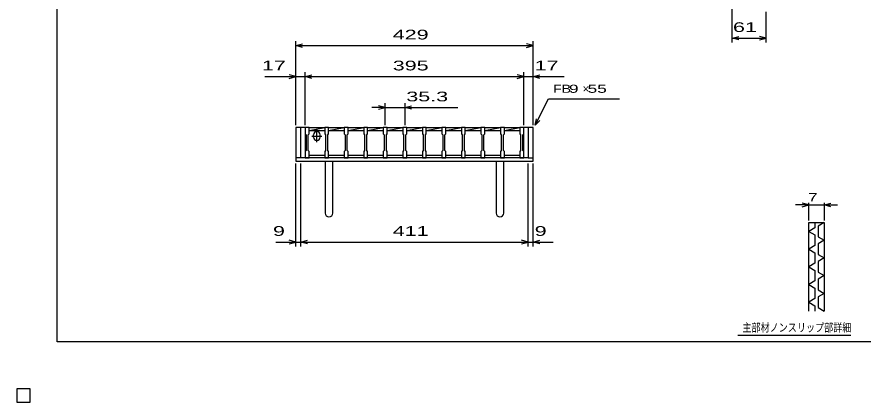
# Model space of a CAD drawing. Units: millimetres, scale not verified. Extents: x -1456 to 1385, y -1026 to 843.
# Drawn here: x -1456 to 73, y -1026 to -329 of the extents above; entities that cross this region are included whole.
import ezdxf
from ezdxf.enums import TextEntityAlignment as Align

# ---------------------------------------------------------------- set-up
doc = ezdxf.new("R2010")
doc.units = ezdxf.units.MM
doc.header["$LTSCALE"] = 8
for name, color, linetype, lineweight in [('0_2', 150, 'Continuous', 25), ('16', 3, 'Continuous', 25), ('19', 6, 'Continuous', 25), ('22', 4, 'Continuous', 25), ('24', 2, 'Continuous', 25), ('32', 4, 'Continuous', 25)]:
    doc.layers.add(name, color=color, linetype=linetype, lineweight=lineweight)
doc.styles.add('ベクトル', font='')
doc.styles.get('ベクトル').set_extended_font_data('ベクトル')

msp = doc.modelspace()

# ---------------------------------------------------------------- linework, layer by layer
at = {"layer": '0_2'}
for p, q in [((-1383.2, -917.2), (-1383.2, 842.8)), ((1384.8, -917.2), (-1383.2, -917.2)), ((-1432, -1002), (-1456, -1002)), ((-1456, -1002), (-1456, -1026)), ((-1432, -1002), (-1456, -1002)), ((-1456, -1002), (-1456, -1026)), ((-1432, -1002), (-1456, -1002)), ((-1456, -1002), (-1456, -1026)), ((-1432, -1002), (-1456, -1002)), ((-1456, -1002), (-1456, -1026)), ((-1432, -1002), (-1456, -1002)), ((-1456, -1002), (-1456, -1026)), ((-1432, -1026), (-1432, -1002)), ((-1432, -1026), (-1432, -1002)), ((-1432, -1026), (-1432, -1002)), ((-1432, -1026), (-1432, -1002)), ((-1432, -1026), (-1432, -1002)), ((-1456, -1026), (-1432, -1026)), ((-1456, -1026), (-1432, -1026)), ((-1456, -1026), (-1432, -1026)), ((-1456, -1026), (-1432, -1026)), ((-1456, -1026), (-1432, -1026))]:
    msp.add_line(p, q, dxfattribs=at)
at = {"layer": '16'}
for p, q in [((-935, -529), (-935, -528.3)), ((-935, -528.3), (-928, -528.3)), ((-935, -529), (-935, -540.5)), ((-928, -529), (-935, -529)), ((-935, -529), (-935, -579)), ((-928, -528.3), (-928, -529)), ((-928, -540.5), (-928, -529)), ((-928, -529), (-899.7, -529)), ((-928, -534.5), (-899.7, -529)), ((-928, -534.5), (-899.7, -534.5)), ((-913.85, -555.5), (-913.85, -533.5)), ((-899.7, -529), (-899.7, -528.3)), ((-899.7, -528.3), (-892.7, -528.3)), ((-899.7, -529), (-899.7, -540.5)), ((-892.7, -529), (-899.7, -529)), ((-892.7, -528.3), (-892.7, -529)), ((-892.7, -540.5), (-892.7, -529)), ((-892.7, -529), (-864.4, -529)), ((-892.7, -534.5), (-864.4, -529)), ((-892.7, -534.5), (-864.4, -534.5)), ((-864.4, -529), (-864.4, -528.3)), ((-864.4, -528.3), (-857.4, -528.3)), ((-864.4, -529), (-864.4, -540.5)), ((-857.4, -529), (-864.4, -529)), ((-857.4, -528.3), (-857.4, -529)), ((-857.4, -540.5), (-857.4, -529)), ((-857.4, -529), (-829.1, -529)), ((-857.4, -534.5), (-829.1, -529)), ((-857.4, -534.5), (-829.1, -534.5)), ((-829.1, -529), (-829.1, -528.3)), ((-829.1, -528.3), (-822.1, -528.3)), ((-829.1, -529), (-829.1, -540.5)), ((-822.1, -529), (-829.1, -529)), ((-822.1, -528.3), (-822.1, -529)), ((-822.1, -540.5), (-822.1, -529)), ((-822.1, -529), (-793.8, -529)), ((-822.1, -534.5), (-793.8, -529)), ((-822.1, -534.5), (-793.8, -534.5)), ((-793.8, -529), (-793.8, -528.3)), ((-793.8, -528.3), (-786.8, -528.3)), ((-793.8, -529), (-793.8, -540.5)), ((-786.8, -529), (-793.8, -529)), ((-786.8, -528.3), (-786.8, -529)), ((-786.8, -540.5), (-786.8, -529)), ((-786.8, -529), (-758.5, -529)), ((-786.8, -534.5), (-758.5, -529)), ((-786.8, -534.5), (-758.5, -534.5)), ((-758.5, -529), (-758.5, -528.3)), ((-758.5, -528.3), (-751.5, -528.3)), ((-758.5, -529), (-758.5, -540.5)), ((-751.5, -529), (-758.5, -529)), ((-751.5, -528.3), (-751.5, -529)), ((-751.5, -540.5), (-751.5, -529)), ((-751.5, -529), (-723.2, -529)), ((-751.5, -534.5), (-723.2, -529)), ((-751.5, -534.5), (-723.2, -534.5)), ((-723.2, -529), (-723.2, -528.3)), ((-723.2, -528.3), (-716.2, -528.3)), ((-723.2, -529), (-723.2, -540.5)), ((-716.2, -529), (-723.2, -529)), ((-716.2, -528.3), (-716.2, -529)), ((-716.2, -540.5), (-716.2, -529)), ((-716.2, -529), (-687.9, -529)), ((-716.2, -534.5), (-687.9, -529)), ((-716.2, -534.5), (-687.9, -534.5)), ((-687.9, -529), (-687.9, -528.3)), ((-687.9, -528.3), (-680.9, -528.3)), ((-687.9, -529), (-687.9, -540.5)), ((-680.9, -529), (-687.9, -529)), ((-680.9, -528.3), (-680.9, -529)), ((-680.9, -540.5), (-680.9, -529)), ((-680.9, -529), (-652.6, -529)), ((-680.9, -534.5), (-652.6, -529)), ((-680.9, -534.5), (-652.6, -534.5)), ((-652.6, -529), (-652.6, -528.3)), ((-652.6, -528.3), (-645.6, -528.3)), ((-652.6, -529), (-652.6, -540.5)), ((-645.6, -529), (-652.6, -529)), ((-645.6, -528.3), (-645.6, -529)), ((-645.6, -540.5), (-645.6, -529)), ((-645.6, -529), (-617.3, -529)), ((-645.6, -534.5), (-617.3, -529)), ((-645.6, -534.5), (-617.3, -534.5)), ((-617.3, -529), (-617.3, -528.3)), ((-617.3, -528.3), (-610.3, -528.3)), ((-617.3, -529), (-617.3, -540.5)), ((-610.3, -529), (-617.3, -529)), ((-610.3, -528.3), (-610.3, -529)), ((-610.3, -540.5), (-610.3, -529)), ((-610.3, -529), (-582, -529)), ((-610.3, -534.5), (-582, -529)), ((-610.3, -534.5), (-582, -534.5)), ((-582, -529), (-582, -528.3)), ((-582, -528.3), (-575, -528.3)), ((-582, -529), (-582, -540.5)), ((-575, -529), (-582, -529)), ((-575, -528.3), (-575, -529)), ((-575, -540.5), (-575, -529)), ((-575, -529), (-547, -529)), ((-575, -534.5), (-547, -529.058)), ((-575, -534.5), (-547, -534.5)), ((-547, -529), (-547, -528.3)), ((-547, -528.3), (-540, -528.3)), ((-547, -529), (-547, -540.5)), ((-540, -529), (-547, -529)), ((-540, -528.3), (-540, -529)), ((-540, -540.5), (-540, -529)), ((-540, -579), (-540, -529)), ((-935, -540.5), (-933.5, -542.5)), ((-933.5, -542.5), (-933.5, -570.5)), ((-929.5, -542.5), (-928, -540.5)), ((-929.5, -570.5), (-929.5, -542.5)), ((-922.85, -544.5), (-904.85, -544.5)), ((-919.85, -546.5), (-919.85, -542.5)), ((-907.85, -546.5), (-907.85, -542.5)), ((-899.7, -540.5), (-898.2, -542.5)), ((-898.2, -542.5), (-898.2, -570.5)), ((-894.2, -542.5), (-892.7, -540.5)), ((-894.2, -570.5), (-894.2, -542.5)), ((-864.4, -540.5), (-862.9, -542.5)), ((-862.9, -542.5), (-862.9, -570.5)), ((-858.9, -542.5), (-857.4, -540.5)), ((-858.9, -570.5), (-858.9, -542.5)), ((-829.1, -540.5), (-827.6, -542.5)), ((-827.6, -542.5), (-827.6, -570.5)), ((-823.6, -542.5), (-822.1, -540.5)), ((-823.6, -570.5), (-823.6, -542.5)), ((-793.8, -540.5), (-792.3, -542.5)), ((-792.3, -542.5), (-792.3, -570.5)), ((-788.3, -542.5), (-786.8, -540.5)), ((-788.3, -570.5), (-788.3, -542.5)), ((-758.5, -540.5), (-757, -542.5)), ((-757, -542.5), (-757, -570.5)), ((-753, -542.5), (-751.5, -540.5)), ((-753, -570.5), (-753, -542.5)), ((-723.2, -540.5), (-721.7, -542.5)), ((-721.7, -542.5), (-721.7, -570.5)), ((-717.7, -542.5), (-716.2, -540.5)), ((-717.7, -570.5), (-717.7, -542.5)), ((-687.9, -540.5), (-686.4, -542.5)), ((-686.4, -542.5), (-686.4, -570.5)), ((-682.4, -542.5), (-680.9, -540.5)), ((-682.4, -570.5), (-682.4, -542.5)), ((-652.6, -540.5), (-651.1, -542.5)), ((-651.1, -542.5), (-651.1, -570.5)), ((-647.1, -542.5), (-645.6, -540.5)), ((-647.1, -570.5), (-647.1, -542.5)), ((-617.3, -540.5), (-615.8, -542.5)), ((-615.8, -542.5), (-615.8, -570.5)), ((-611.8, -542.5), (-610.3, -540.5)), ((-611.8, -570.5), (-611.8, -542.5)), ((-582, -540.5), (-580.5, -542.5)), ((-580.5, -542.5), (-580.5, -570.5)), ((-576.5, -542.5), (-575, -540.5)), ((-576.5, -570.5), (-576.5, -542.5)), ((-547, -540.5), (-545.5, -542.5)), ((-545.5, -542.5), (-545.5, -570.5)), ((-541.5, -542.5), (-540, -540.5)), ((-541.5, -570.5), (-541.5, -542.5)), ((-933.5, -570.5), (-935, -572.5)), ((-935, -572.5), (-935, -584)), ((-928, -572.5), (-929.5, -570.5)), ((-928, -584), (-928, -572.5)), ((-928, -579), (-899.7, -579)), ((-898.2, -570.5), (-899.7, -572.5)), ((-899.7, -572.5), (-899.7, -584)), ((-892.7, -572.5), (-894.2, -570.5)), ((-892.7, -584), (-892.7, -572.5)), ((-892.7, -579), (-864.4, -579)), ((-862.9, -570.5), (-864.4, -572.5)), ((-864.4, -572.5), (-864.4, -584)), ((-857.4, -572.5), (-858.9, -570.5)), ((-857.4, -584), (-857.4, -572.5)), ((-857.4, -579), (-829.1, -579)), ((-827.6, -570.5), (-829.1, -572.5)), ((-829.1, -572.5), (-829.1, -584)), ((-822.1, -572.5), (-823.6, -570.5)), ((-822.1, -584), (-822.1, -572.5)), ((-822.1, -579), (-793.8, -579)), ((-792.3, -570.5), (-793.8, -572.5)), ((-793.8, -572.5), (-793.8, -584)), ((-786.8, -572.5), (-788.3, -570.5)), ((-786.8, -584), (-786.8, -572.5)), ((-786.8, -579), (-758.5, -579)), ((-757, -570.5), (-758.5, -572.5)), ((-758.5, -572.5), (-758.5, -584)), ((-751.5, -572.5), (-753, -570.5)), ((-751.5, -584), (-751.5, -572.5)), ((-751.5, -579), (-723.2, -579)), ((-721.7, -570.5), (-723.2, -572.5)), ((-723.2, -572.5), (-723.2, -584)), ((-716.2, -572.5), (-717.7, -570.5)), ((-716.2, -584), (-716.2, -572.5)), ((-716.2, -579), (-687.9, -579)), ((-686.4, -570.5), (-687.9, -572.5)), ((-687.9, -572.5), (-687.9, -584)), ((-680.9, -572.5), (-682.4, -570.5)), ((-680.9, -584), (-680.9, -572.5)), ((-680.9, -579), (-652.6, -579)), ((-651.1, -570.5), (-652.6, -572.5)), ((-652.6, -572.5), (-652.6, -584)), ((-645.6, -572.5), (-647.1, -570.5)), ((-645.6, -584), (-645.6, -572.5)), ((-645.6, -579), (-617.3, -579)), ((-615.8, -570.5), (-617.3, -572.5)), ((-617.3, -572.5), (-617.3, -584)), ((-610.3, -572.5), (-611.8, -570.5)), ((-610.3, -584), (-610.3, -572.5)), ((-610.3, -579), (-582, -579)), ((-580.5, -570.5), (-582, -572.5)), ((-582, -572.5), (-582, -584)), ((-575, -572.5), (-576.5, -570.5)), ((-575, -584), (-575, -572.5)), ((-575, -579), (-547, -579)), ((-545.5, -570.5), (-547, -572.5)), ((-547, -572.5), (-547, -584)), ((-540, -572.5), (-541.5, -570.5)), ((-540, -584), (-540, -572.5)), ((-935, -584), (-928, -584)), ((-899.7, -584), (-892.7, -584)), ((-864.4, -584), (-857.4, -584)), ((-829.1, -584), (-822.1, -584)), ((-793.8, -584), (-786.8, -584)), ((-758.5, -584), (-751.5, -584)), ((-723.2, -584), (-716.2, -584)), ((-687.9, -584), (-680.9, -584)), ((-652.6, -584), (-645.6, -584)), ((-617.3, -584), (-610.3, -584)), ((-582, -584), (-575, -584)), ((-547, -584), (-540, -584)), ((-1432, -1002), (-1456, -1002)), ((-1456, -1002), (-1456, -1026)), ((-1432, -1002), (-1456, -1002)), ((-1456, -1002), (-1456, -1026)), ((-1432, -1002), (-1456, -1002)), ((-1456, -1002), (-1456, -1026)), ((-1432, -1002), (-1456, -1002)), ((-1456, -1002), (-1456, -1026)), ((-1432, -1002), (-1456, -1002)), ((-1456, -1002), (-1456, -1026)), ((-1432, -1026), (-1432, -1002)), ((-1432, -1026), (-1432, -1002)), ((-1432, -1026), (-1432, -1002)), ((-1432, -1026), (-1432, -1002)), ((-1432, -1026), (-1432, -1002)), ((-1456, -1026), (-1432, -1026)), ((-1456, -1026), (-1432, -1026)), ((-1456, -1026), (-1432, -1026)), ((-1456, -1026), (-1432, -1026)), ((-1456, -1026), (-1432, -1026))]:
    msp.add_line(p, q, dxfattribs=at)
for centre, start, end in [((-913.85, -542.5), 0, 180), ((-913.85, -546.5), 180, 0)]:
    msp.add_arc(centre, 6, start, end, dxfattribs=at)
at = {"layer": '19'}
for p, q in [((-935, -529), (-952, -529)), ((-952, -529), (-952, -590)), ((-943, -584), (-943, -529)), ((-523, -529), (-540, -529)), ((-532, -529), (-532, -584)), ((-523, -590), (-523, -529)), ((-943, -584), (-952, -584)), ((-952, -590), (-523, -590)), ((-532, -584), (-943, -584)), ((-899, -590), (-899, -684)), ((-885, -684), (-885, -590)), ((-590, -590), (-590, -684)), ((-576, -684), (-576, -590)), ((-532, -584), (-523, -584))]:
    msp.add_line(p, q, dxfattribs=at)
for centre in [(-892, -684), (-583, -684)]:
    msp.add_arc(centre, 7, 180, 0, dxfattribs=at)
at = {"layer": '22'}
for p, q in [((-163, -375.5), (-163, -191.5)), ((-102, -375.5), (-102, -319.5)), ((-163, -367.5), (-151, -364.3)), ((-102, -367.5), (-114, -364.3)), ((-952, -525), (-952, -373)), ((-952, -381), (-940, -377.8)), ((-940, -384.2), (-952, -381)), ((-952, -381), (-523, -381)), ((-523, -381), (-535, -377.8)), ((-535, -384.2), (-523, -381)), ((-523, -525), (-523, -373)), ((-151, -370.7), (-163, -367.5)), ((-163, -367.5), (-102, -367.5)), ((-114, -370.7), (-102, -367.5)), ((-1008, -437), (-952, -437)), ((-952, -437), (-964, -433.8)), ((-964, -440.2), (-952, -437)), ((-952, -525), (-952, -429)), ((-952, -437), (-935, -437)), ((-935, -525), (-935, -429)), ((-935, -437), (-923, -433.8)), ((-935, -437), (-540, -437)), ((-923, -440.2), (-935, -437)), ((-540, -437), (-552, -433.8)), ((-552, -440.2), (-540, -437)), ((-540, -525), (-540, -429)), ((-540, -437), (-523, -437)), ((-523, -525), (-523, -429)), ((-523, -437), (-511, -433.8)), ((-523, -437), (-467, -437)), ((-511, -440.2), (-523, -437)), ((-790.3, -525), (-790.3, -485)), ((-755, -485), (-755, -525)), ((-519, -525), (-495, -477)), ((-495, -477), (-367, -477)), ((-790.3, -493), (-814.3, -493)), ((-790.3, -493), (-802.3, -489.8)), ((-802.3, -496.2), (-790.3, -493)), ((-790.3, -493), (-755, -493)), ((-755, -493), (-743, -489.8)), ((-743, -496.2), (-755, -493)), ((-755, -493), (-659, -493)), ((-519, -525), (-516.6, -513.32)), ((-519, -525), (-511, -516.2)), ((-952, -744.4), (-952, -594)), ((-943, -744.4), (-943, -594)), ((-532, -744.4), (-532, -594)), ((-523, -744.4), (-523, -594)), ((-952, -736.4), (-964, -733.2)), ((-943, -736.4), (-931, -733.2)), ((-532, -736.4), (-544, -733.2)), ((-523, -736.4), (-511, -733.2)), ((-988, -736.4), (-952, -736.4)), ((-964, -739.6), (-952, -736.4)), ((-952, -736.4), (-943, -736.4)), ((-931, -739.6), (-943, -736.4)), ((-943, -736.4), (-532, -736.4)), ((-544, -739.6), (-532, -736.4)), ((-532, -736.4), (-523, -736.4)), ((-511, -739.6), (-523, -736.4)), ((-523, -736.4), (-487, -736.4))]:
    msp.add_line(p, q, dxfattribs=at)
at = {"layer": '22', "color": 2}
for p, q in [((-1432, -1002), (-1456, -1002)), ((-1456, -1002), (-1456, -1026)), ((-1432, -1002), (-1456, -1002)), ((-1456, -1002), (-1456, -1026)), ((-1432, -1002), (-1456, -1002)), ((-1456, -1002), (-1456, -1026)), ((-1432, -1026), (-1432, -1002)), ((-1432, -1026), (-1432, -1002)), ((-1432, -1026), (-1432, -1002)), ((-1456, -1026), (-1432, -1026)), ((-1456, -1026), (-1432, -1026)), ((-1456, -1026), (-1432, -1026))]:
    msp.add_line(p, q, dxfattribs=at)
at = {"layer": '24', "color": 4}
for p, q in [((-1432, -1002), (-1456, -1002)), ((-1456, -1002), (-1456, -1026)), ((-1432, -1002), (-1456, -1002)), ((-1456, -1002), (-1456, -1026)), ((-1432, -1002), (-1456, -1002)), ((-1456, -1002), (-1456, -1026)), ((-1432, -1026), (-1432, -1002)), ((-1432, -1026), (-1432, -1002)), ((-1432, -1026), (-1432, -1002)), ((-1456, -1026), (-1432, -1026)), ((-1456, -1026), (-1432, -1026)), ((-1456, -1026), (-1432, -1026))]:
    msp.add_line(p, q, dxfattribs=at)
at = {"layer": '32'}
for p, q in [((-24.8, -669.2), (-48.8, -669.2)), ((-24.8, -669.2), (-36.8, -666)), ((-36.8, -672.4), (-24.8, -669.2)), ((-24.8, -697.2), (-24.8, -665.2)), ((-24.8, -669.2), (3.2, -669.2)), ((3.2, -665.2), (3.2, -697.2)), ((3.2, -669.2), (15.2, -666)), ((15.2, -672.4), (3.2, -669.2)), ((3.2, -669.2), (27.2, -669.2)), ((-24.8, -701.2), (3.2, -701.2)), ((-24.8, -861.2), (-24.8, -701.2)), ((-13.6, -701.2), (-13.6, -710.8)), ((3.2, -701.2), (-8, -707.6)), ((3.2, -701.2), (3.2, -861.2)), ((-13.6, -710.8), (-24.8, -717.2)), ((-24.8, -717.2), (-13.6, -723.6)), ((-8, -707.6), (-8, -726.8)), ((-13.6, -723.6), (-13.6, -742.8)), ((-8, -726.8), (3.2, -733.2)), ((3.2, -733.2), (-8, -739.6)), ((-13.6, -742.8), (-24.8, -749.2)), ((-24.8, -749.2), (-13.6, -755.6)), ((-8, -739.6), (-8, -758.8)), ((-13.6, -755.6), (-13.6, -774.8)), ((-8, -758.8), (3.2, -765.2)), ((-13.6, -774.8), (-24.8, -781.2)), ((3.2, -765.2), (-8, -771.6)), ((-8, -771.6), (-8, -790.8)), ((-24.8, -781.2), (-13.6, -787.6)), ((-13.6, -787.6), (-13.6, -806.8)), ((-8, -790.8), (3.2, -797.2)), ((-13.6, -806.8), (-24.8, -813.2)), ((3.2, -797.2), (-8, -803.6)), ((-8, -803.6), (-8, -822.8)), ((-24.8, -813.2), (-13.6, -819.6)), ((-13.6, -819.6), (-13.6, -838.8)), ((-8, -822.8), (3.2, -829.2)), ((-13.6, -838.8), (-24.8, -845.2)), ((3.2, -829.2), (-8, -835.6)), ((-8, -835.6), (-8, -854.8)), ((-24.8, -845.2), (-13.6, -851.6)), ((-13.6, -851.6), (-13.6, -861.2)), ((-8, -854.8), (3.2, -861.2)), ((51.2, -905.2), (-152.8, -905.2)), ((-1432, -1002), (-1456, -1002)), ((-1456, -1002), (-1456, -1026)), ((-1432, -1002), (-1456, -1002)), ((-1456, -1002), (-1456, -1026)), ((-1432, -1002), (-1456, -1002)), ((-1456, -1002), (-1456, -1026)), ((-1432, -1002), (-1456, -1002)), ((-1456, -1002), (-1456, -1026)), ((-1432, -1002), (-1456, -1002)), ((-1456, -1002), (-1456, -1026)), ((-1432, -1026), (-1432, -1002)), ((-1432, -1026), (-1432, -1002)), ((-1432, -1026), (-1432, -1002)), ((-1432, -1026), (-1432, -1002)), ((-1432, -1026), (-1432, -1002)), ((-1456, -1026), (-1432, -1026)), ((-1456, -1026), (-1432, -1026)), ((-1456, -1026), (-1432, -1026)), ((-1456, -1026), (-1432, -1026)), ((-1456, -1026), (-1432, -1026))]:
    msp.add_line(p, q, dxfattribs=at)

# ---------------------------------------------------------------- texts
at = {"layer": '22', "color": 2, "style": 'ベクトル'}
for s, height, width, p in [(' 61 ', 17.6, 1.65, (-172.5, -347.5)), (' 429 ', 17.6, 1.65, (-787.5, -361)), (' 17 ', 17.6, 1.65, (-1024, -417)), (' 395 ', 17.6, 1.65, (-787.5, -417)), (' 17 ', 17.6, 1.65, (-531, -417)), ('FB', 14.66, 1.3, (-487, -459)), (' 9 ', 14.66, 1.6, (-467, -459)), (' 55 ', 14.66, 1.6, (-433.4, -459)), (' 35.3 ', 17.6, 1.65, (-763, -473)), (' 9 ', 17.6, 1.65, (-1004, -716.4)), (' 411 ', 17.6, 1.65, (-787.5, -716.4)), (' 9 ', 17.6, 1.65, (-531, -716.4))]:
    msp.add_text(s, height=height, dxfattribs=dict(at, width=width)).set_placement(p, align=Align.MIDDLE_LEFT)
msp.add_text('×', height=14.66, dxfattribs=at).set_placement((-433.4, -459), align=Align.MIDDLE_LEFT)
at = {"layer": '32', "color": 2, "style": 'ベクトル'}
for s, width, p in [(' 7 ', 1.6, (-34.8, -655.2)), ('主部材ノンスリップ部詳細', 0.8, (-144.8, -891.2))]:
    msp.add_text(s, height=14.66, dxfattribs=dict(at, width=width)).set_placement(p, align=Align.MIDDLE_LEFT)

doc.saveas('drawing.dxf')
